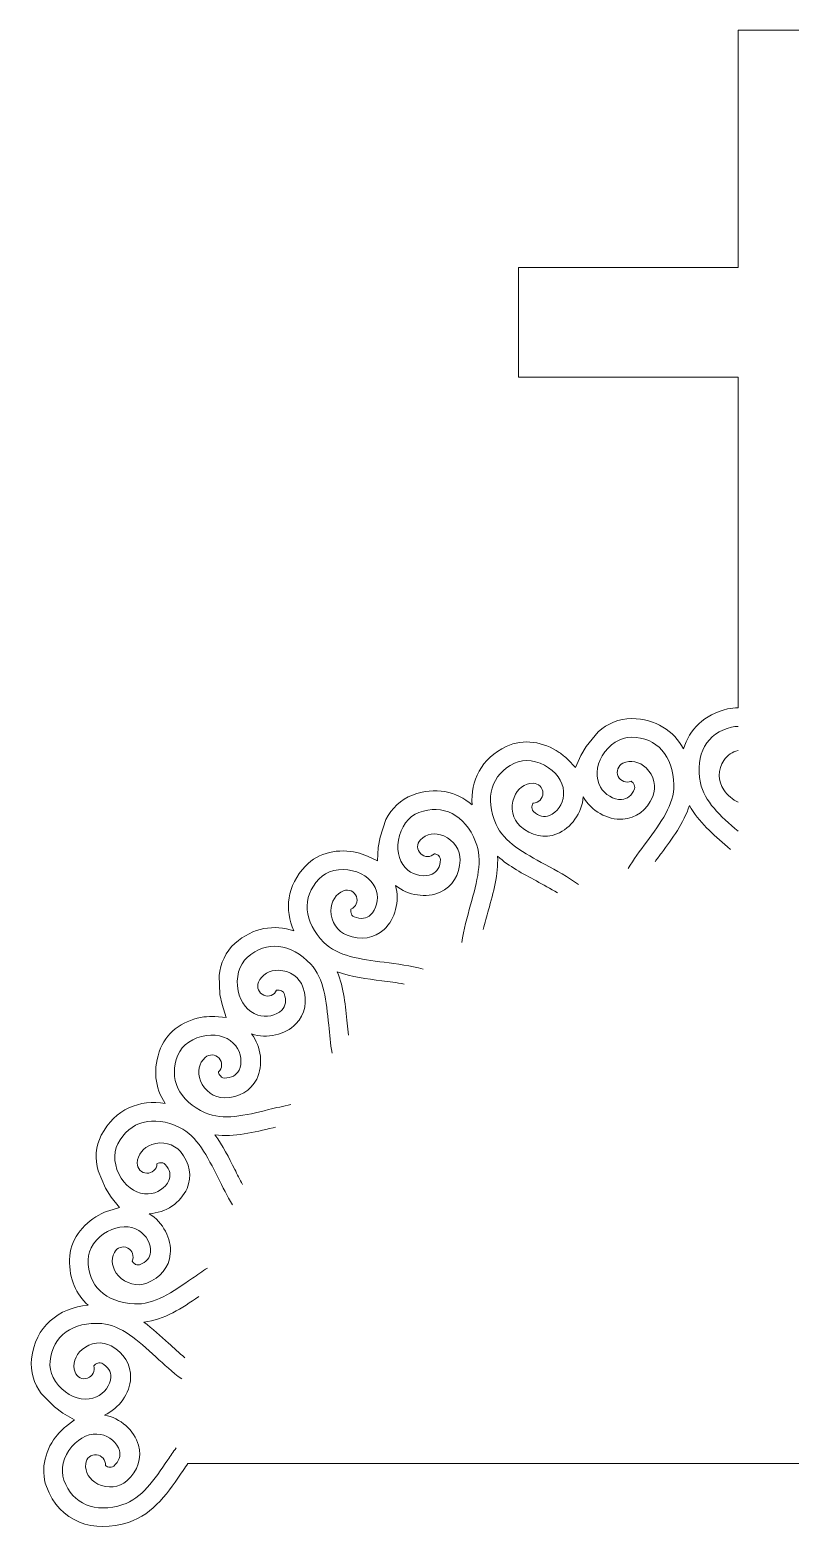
# Model space of a CAD drawing. Header units: centimetres. Extents: x -24.1 to 27.6, y -9.6 to 15.5.
# Drawn here: x -24.06 to -18.51, y -0.2 to 10.77 of the extents above; entities that cross this region are included whole.
import ezdxf

# ---------------------------------------------------------------- set-up
doc = ezdxf.new("R2010")
doc.units = ezdxf.units.CM
doc.header["$MEASUREMENT"] = 0
doc.layers.add('Camada 1', color=7, linetype='Continuous')

msp = doc.modelspace()

# ---------------------------------------------------------------- linework, layer by layer
at = {"layer": 'Camada 1', "color": 250, "lineweight": 20}
for points, knots in [([(-18.49393, 0.32158), (-18.49393, 0.32158), (-14.11742, 0.32178), (-14.11742, 0.32178), (-14.11742, 0.32178), (-14.10321, 0.30128), (-14.0893, 0.28078), (-14.07556, 0.26059), (-14.07556, 0.26059), (-13.97283, 0.10969), (-13.85982, -0.05954), (-13.67714, -0.11851), (-13.67714, -0.11851), (-13.42501, -0.19989), (-13.17201, -0.11898), (-13.07763, 0.14313), (-13.07763, 0.14313), (-13.03081, 0.27315), (-13.07292, 0.41981), (-13.16018, 0.5225), (-13.16018, 0.5225), (-13.17766, 0.54306), (-13.19703, 0.56192), (-13.21795, 0.57864), (-13.21795, 0.57864), (-13.21795, 0.57864), (-13.28264, 0.62927), (-13.28264, 0.62927), (-13.28264, 0.62927), (-13.28264, 0.62927), (-13.19788, 0.67787), (-13.19788, 0.67787), (-13.19788, 0.67787), (-13.19788, 0.67787), (-13.13678, 0.72278), (-13.13678, 0.72278), (-13.13678, 0.72278), (-13.13678, 0.72278), (-13.13677, 0.72279), (-13.13677, 0.72279), (-13.13677, 0.72279), (-13.13676, 0.72278), (-13.13676, 0.72278), (-13.13676, 0.72278), (-13.13676, 0.72278), (-13.13676, 0.72278), (-13.04005, 0.82059), (-13.04005, 0.82059), (-13.04005, 0.82059), (-12.9878, 0.89344), (-12.9587, 0.98223), (-12.96899, 1.07292), (-12.96899, 1.07292), (-12.99591, 1.31019), (-13.167, 1.4448), (-13.38167, 1.46511), (-13.38167, 1.46511), (-13.29507, 1.5435), (-13.24303, 1.65604), (-13.24606, 1.79758), (-13.24606, 1.79758), (-13.24901, 1.93573), (-13.34095, 2.05751), (-13.45924, 2.12206), (-13.45924, 2.12206), (-13.48293, 2.13498), (-13.50779, 2.14563), (-13.5333, 2.15375), (-13.5333, 2.15375), (-13.5333, 2.15375), (-13.61185, 2.17779), (-13.61185, 2.17779), (-13.61185, 2.17779), (-13.61185, 2.17779), (-13.55017, 2.25356), (-13.55017, 2.25356), (-13.55017, 2.25356), (-13.55017, 2.25356), (-13.50927, 2.31739), (-13.50927, 2.31739), (-13.50927, 2.31739), (-13.50927, 2.31739), (-13.50926, 2.31742), (-13.50926, 2.31742), (-13.50926, 2.31742), (-13.50924, 2.31741), (-13.50924, 2.31741), (-13.50924, 2.31741), (-13.50924, 2.31741), (-13.50924, 2.31741), (-13.45407, 2.44341), (-13.45407, 2.44341), (-13.45407, 2.44341), (-13.43145, 2.53015), (-13.43615, 2.62346), (-13.47829, 2.70443), (-13.47829, 2.70443), (-13.578, 2.89596), (-13.7576, 2.96681), (-13.94462, 2.9357), (-13.94462, 2.9357), (-13.86938, 3.04845), (-13.84949, 3.18925), (-13.91104, 3.33968), (-13.91104, 3.33968), (-13.96337, 3.46757), (-14.0929, 3.54827), (-14.22647, 3.56606), (-14.22647, 3.56606), (-14.25321, 3.56961), (-14.28024, 3.57064), (-14.30697, 3.56906), (-14.30697, 3.56906), (-14.30697, 3.56906), (-14.38891, 3.56331), (-14.38891, 3.56331), (-14.38891, 3.56331), (-14.38891, 3.56331), (-14.35854, 3.65618), (-14.35854, 3.65618), (-14.35854, 3.65618), (-14.35854, 3.65618), (-14.34326, 3.73043), (-14.34326, 3.73043), (-14.34326, 3.73043), (-14.34326, 3.73043), (-14.34326, 3.73045), (-14.34326, 3.73045), (-14.34326, 3.73045), (-14.34324, 3.73046), (-14.34324, 3.73046), (-14.34324, 3.73046), (-14.34324, 3.73046), (-14.34324, 3.73046), (-14.33695, 3.86786), (-14.33695, 3.86786), (-14.33695, 3.86786), (-14.34696, 3.95694), (-14.38483, 4.04237), (-14.45321, 4.10281), (-14.45321, 4.10281), (-14.5861, 4.22026), (-14.74011, 4.24238), (-14.88143, 4.19326), (-14.88143, 4.19326), (-14.8139, 4.34917), (-14.83195, 4.52288), (-14.9674, 4.6667), (-14.9674, 4.6667), (-15.06213, 4.76731), (-15.21198, 4.79615), (-15.34304, 4.76483), (-15.34304, 4.76483), (-15.36929, 4.75855), (-15.39488, 4.74982), (-15.41926, 4.73874), (-15.41926, 4.73874), (-15.41926, 4.73874), (-15.49368, 4.70397), (-15.49368, 4.70397), (-15.49368, 4.70397), (-15.49368, 4.70397), (-15.49866, 4.80156), (-15.49866, 4.80156), (-15.49866, 4.80156), (-15.49866, 4.80156), (-15.51103, 4.87635), (-15.51103, 4.87635), (-15.51103, 4.87635), (-15.51103, 4.87635), (-15.51104, 4.87636), (-15.51104, 4.87636), (-15.51104, 4.87636), (-15.51105, 4.87637), (-15.51105, 4.87637), (-15.51105, 4.87637), (-15.51105, 4.87637), (-15.51105, 4.87637), (-15.55446, 5.00688), (-15.55446, 5.00688), (-15.55446, 5.00688), (-15.59578, 5.08644), (-15.66177, 5.1526), (-15.74729, 5.18448), (-15.74729, 5.18448), (-15.91516, 5.24705), (-16.06822, 5.21109), (-16.1829, 5.11229), (-16.1829, 5.11229), (-16.1704, 5.28785), (-16.24893, 5.4502), (-16.43218, 5.53836), (-16.43218, 5.53836), (-16.55671, 5.59826), (-16.70694, 5.57142), (-16.81803, 5.49516), (-16.81803, 5.49516), (-16.84026, 5.47988), (-16.86102, 5.46255), (-16.87982, 5.44345), (-16.87982, 5.44345), (-16.87982, 5.44345), (-16.9368, 5.3843), (-16.9368, 5.3843), (-16.9368, 5.3843), (-16.9368, 5.3843), (-16.97645, 5.4736), (-16.97645, 5.4736), (-16.97645, 5.4736), (-16.97645, 5.4736), (-17.01484, 5.53897), (-17.01484, 5.53897), (-17.01484, 5.53897), (-17.01484, 5.53897), (-17.01485, 5.53898), (-17.01485, 5.53898), (-17.01485, 5.53898), (-17.01486, 5.53899), (-17.01486, 5.53899), (-17.01486, 5.53899), (-17.01486, 5.53899), (-17.01486, 5.53899), (-17.10222, 5.64522), (-17.10222, 5.64522), (-17.10222, 5.64522), (-17.16932, 5.70466), (-17.25467, 5.74273), (-17.34593, 5.74179), (-17.34593, 5.74179), (-17.5172, 5.74004), (-17.64351, 5.65909), (-17.71684, 5.53543), (-17.71684, 5.53543), (-17.76072, 5.67414), (-17.86689, 5.78243), (-18.03545, 5.82177), (-18.03545, 5.82177), (-18.05487, 5.8263), (-18.07442, 5.82895), (-18.09393, 5.82987), (-18.09393, 5.82987), (-18.09393, 5.82987), (-18.09393, 8.24157), (-18.09393, 8.24157), (-18.09393, 8.24157), (-18.09393, 8.24157), (-16.49393, 8.24157), (-16.49393, 8.24157), (-16.49393, 8.24157), (-16.49393, 8.24157), (-16.49393, 9.04157), (-16.49393, 9.04157), (-16.49393, 9.04157), (-16.49393, 9.04157), (-18.09393, 9.04157), (-18.09393, 9.04157), (-18.09393, 9.04157), (-18.09393, 9.04157), (-18.09393, 10.77157), (-18.09393, 10.77157), (-18.09393, 10.77157), (-18.09393, 10.77157), (-18.89393, 10.77157), (-18.89393, 10.77157), (-18.89393, 10.77157), (-18.89393, 10.77157), (-18.89393, 9.04157), (-18.89393, 9.04157), (-18.89393, 9.04157), (-18.89393, 9.04157), (-20.49393, 9.04157), (-20.49393, 9.04157), (-20.49393, 9.04157), (-20.49393, 9.04157), (-20.49393, 8.24157), (-20.49393, 8.24157), (-20.49393, 8.24157), (-20.49393, 8.24157), (-18.89393, 8.24157), (-18.89393, 8.24157), (-18.89393, 8.24157), (-18.89393, 8.24157), (-18.89393, 5.83024), (-18.89393, 5.83024), (-18.89393, 5.83024), (-18.91978, 5.8305), (-18.94579, 5.82779), (-18.97157, 5.82177), (-18.97157, 5.82177), (-19.14169, 5.78207), (-19.24827, 5.6721), (-19.29139, 5.53153), (-19.29139, 5.53153), (-19.36334, 5.66306), (-19.49265, 5.75011), (-19.67031, 5.75193), (-19.67031, 5.75193), (-19.76157, 5.75287), (-19.84692, 5.71479), (-19.91402, 5.65535), (-19.91402, 5.65535), (-19.91402, 5.65535), (-20.00138, 5.54912), (-20.00138, 5.54912), (-20.00138, 5.54912), (-20.00138, 5.54912), (-20.00138, 5.54912), (-20.00139, 5.54911), (-20.00139, 5.54911), (-20.00139, 5.54911), (-20.00139, 5.5491), (-20.00139, 5.5491), (-20.00139, 5.5491), (-20.00139, 5.5491), (-20.03978, 5.48373), (-20.03978, 5.48373), (-20.03978, 5.48373), (-20.03978, 5.48373), (-20.07945, 5.39442), (-20.07945, 5.39442), (-20.07945, 5.39442), (-20.07945, 5.39442), (-20.13643, 5.45358), (-20.13643, 5.45358), (-20.13643, 5.45358), (-20.15522, 5.47267), (-20.17597, 5.49001), (-20.19822, 5.50529), (-20.19822, 5.50529), (-20.30931, 5.58155), (-20.45953, 5.6084), (-20.58406, 5.5485), (-20.58406, 5.5485), (-20.76732, 5.46034), (-20.84584, 5.29798), (-20.83334, 5.12242), (-20.83334, 5.12242), (-20.94802, 5.22122), (-21.10108, 5.25717), (-21.26895, 5.1946), (-21.26895, 5.1946), (-21.35447, 5.16273), (-21.42047, 5.09657), (-21.46178, 5.01701), (-21.46178, 5.01701), (-21.46178, 5.01701), (-21.5052, 4.88651), (-21.5052, 4.88651), (-21.5052, 4.88651), (-21.5052, 4.88651), (-21.5052, 4.88651), (-21.5052, 4.88649), (-21.5052, 4.88649), (-21.5052, 4.88649), (-21.5052, 4.88648), (-21.5052, 4.88648), (-21.5052, 4.88648), (-21.5052, 4.88648), (-21.51758, 4.81169), (-21.51758, 4.81169), (-21.51758, 4.81169), (-21.51758, 4.81169), (-21.52256, 4.7141), (-21.52256, 4.7141), (-21.52256, 4.7141), (-21.52256, 4.7141), (-21.59697, 4.74887), (-21.59697, 4.74887), (-21.59697, 4.74887), (-21.62136, 4.75994), (-21.64695, 4.76869), (-21.6732, 4.77496), (-21.6732, 4.77496), (-21.80426, 4.80628), (-21.95411, 4.77744), (-22.04885, 4.67685), (-22.04885, 4.67685), (-22.18429, 4.53302), (-22.20234, 4.3593), (-22.1348, 4.20338), (-22.1348, 4.20338), (-22.27613, 4.2525), (-22.43013, 4.23039), (-22.56303, 4.11294), (-22.56303, 4.11294), (-22.63142, 4.05251), (-22.66928, 3.96706), (-22.67928, 3.87798), (-22.67928, 3.87798), (-22.67928, 3.87798), (-22.67299, 3.74059), (-22.67299, 3.74059), (-22.67299, 3.74059), (-22.67299, 3.74059), (-22.67299, 3.74059), (-22.67298, 3.74058), (-22.67298, 3.74058), (-22.67298, 3.74058), (-22.67298, 3.74056), (-22.67298, 3.74056), (-22.67298, 3.74056), (-22.67298, 3.74056), (-22.6577, 3.66631), (-22.6577, 3.66631), (-22.6577, 3.66631), (-22.6577, 3.66631), (-22.62733, 3.57343), (-22.62733, 3.57343), (-22.62733, 3.57343), (-22.62733, 3.57343), (-22.70926, 3.57919), (-22.70926, 3.57919), (-22.70926, 3.57919), (-22.736, 3.58077), (-22.76302, 3.57975), (-22.78977, 3.57619), (-22.78977, 3.57619), (-22.92334, 3.5584), (-23.05287, 3.47771), (-23.1052, 3.34982), (-23.1052, 3.34982), (-23.16675, 3.19939), (-23.14686, 3.05858), (-23.07162, 2.94583), (-23.07162, 2.94583), (-23.25865, 2.97693), (-23.43825, 2.90608), (-23.53796, 2.71456), (-23.53796, 2.71456), (-23.5801, 2.63361), (-23.58479, 2.54027), (-23.56216, 2.45353), (-23.56216, 2.45353), (-23.56216, 2.45353), (-23.50698, 2.32755), (-23.50698, 2.32755), (-23.50698, 2.32755), (-23.50698, 2.32755), (-23.50698, 2.32755), (-23.50697, 2.32754), (-23.50697, 2.32754), (-23.50697, 2.32754), (-23.50697, 2.32753), (-23.50697, 2.32753), (-23.50697, 2.32753), (-23.50697, 2.32753), (-23.46606, 2.2637), (-23.46606, 2.2637), (-23.46606, 2.2637), (-23.46606, 2.2637), (-23.40438, 2.18791), (-23.40438, 2.18791), (-23.40438, 2.18791), (-23.40438, 2.18791), (-23.48293, 2.16388), (-23.48293, 2.16388), (-23.48293, 2.16388), (-23.50845, 2.15576), (-23.53331, 2.14511), (-23.557, 2.13219), (-23.557, 2.13219), (-23.67529, 2.06766), (-23.76723, 1.94586), (-23.77019, 1.80771), (-23.77019, 1.80771), (-23.77321, 1.66617), (-23.72118, 1.55362), (-23.63457, 1.47523), (-23.63457, 1.47523), (-23.84925, 1.45491), (-24.02033, 1.32032), (-24.04725, 1.08304), (-24.04725, 1.08304), (-24.05755, 0.99236), (-24.02842, 0.90356), (-23.97618, 0.83072), (-23.97618, 0.83072), (-23.97618, 0.83072), (-23.87947, 0.73292), (-23.87947, 0.73292), (-23.87947, 0.73292), (-23.87947, 0.73292), (-23.87947, 0.73292), (-23.87946, 0.73291), (-23.87946, 0.73291), (-23.87946, 0.73291), (-23.87945, 0.73291), (-23.87945, 0.73291), (-23.87945, 0.73291), (-23.87945, 0.73291), (-23.81836, 0.68801), (-23.81836, 0.68801), (-23.81836, 0.68801), (-23.81836, 0.68801), (-23.7336, 0.6394), (-23.7336, 0.6394), (-23.7336, 0.6394), (-23.7336, 0.6394), (-23.79829, 0.58879), (-23.79829, 0.58879), (-23.79829, 0.58879), (-23.8192, 0.57205), (-23.83858, 0.55319), (-23.85606, 0.53263), (-23.85606, 0.53263), (-23.94332, 0.42994), (-23.98543, 0.28327), (-23.93862, 0.15326), (-23.93862, 0.15326), (-23.84424, -0.10884), (-23.59123, -0.18977), (-23.33909, -0.10838), (-23.33909, -0.10838), (-23.15643, -0.04941), (-23.0434, 0.11982), (-22.94068, 0.27072), (-22.94068, 0.27072), (-22.92925, 0.28752), (-22.9177, 0.30453), (-22.90596, 0.32158), (-22.90596, 0.32158), (-22.90596, 0.32158), (-18.49393, 0.32158), (-18.49393, 0.32158)], [0, 0, 0, 0, 0.00757576, 0.00757576, 0.00757576, 0.00757576, 0.01515152, 0.01515152, 0.01515152, 0.01515152, 0.02272727, 0.02272727, 0.02272727, 0.02272727, 0.03030303, 0.03030303, 0.03030303, 0.03030303, 0.03787879, 0.03787879, 0.03787879, 0.03787879, 0.04545455, 0.04545455, 0.04545455, 0.04545455, 0.0530303, 0.0530303, 0.0530303, 0.0530303, 0.06060606, 0.06060606, 0.06060606, 0.06060606, 0.06818182, 0.06818182, 0.06818182, 0.06818182, 0.07575758, 0.07575758, 0.07575758, 0.07575758, 0.08333333, 0.08333333, 0.08333333, 0.08333333, 0.09090909, 0.09090909, 0.09090909, 0.09090909, 0.09848485, 0.09848485, 0.09848485, 0.09848485, 0.10606061, 0.10606061, 0.10606061, 0.10606061, 0.11363636, 0.11363636, 0.11363636, 0.11363636, 0.12121212, 0.12121212, 0.12121212, 0.12121212, 0.12878788, 0.12878788, 0.12878788, 0.12878788, 0.13636364, 0.13636364, 0.13636364, 0.13636364, 0.14393939, 0.14393939, 0.14393939, 0.14393939, 0.15151515, 0.15151515, 0.15151515, 0.15151515, 0.15909091, 0.15909091, 0.15909091, 0.15909091, 0.16666667, 0.16666667, 0.16666667, 0.16666667, 0.17424242, 0.17424242, 0.17424242, 0.17424242, 0.18181818, 0.18181818, 0.18181818, 0.18181818, 0.18939394, 0.18939394, 0.18939394, 0.18939394, 0.1969697, 0.1969697, 0.1969697, 0.1969697, 0.20454545, 0.20454545, 0.20454545, 0.20454545, 0.21212121, 0.21212121, 0.21212121, 0.21212121, 0.21969697, 0.21969697, 0.21969697, 0.21969697, 0.22727273, 0.22727273, 0.22727273, 0.22727273, 0.23484848, 0.23484848, 0.23484848, 0.23484848, 0.24242424, 0.24242424, 0.24242424, 0.24242424, 0.25, 0.25, 0.25, 0.25, 0.25757576, 0.25757576, 0.25757576, 0.25757576, 0.26515152, 0.26515152, 0.26515152, 0.26515152, 0.27272727, 0.27272727, 0.27272727, 0.27272727, 0.28030303, 0.28030303, 0.28030303, 0.28030303, 0.28787879, 0.28787879, 0.28787879, 0.28787879, 0.29545455, 0.29545455, 0.29545455, 0.29545455, 0.3030303, 0.3030303, 0.3030303, 0.3030303, 0.31060606, 0.31060606, 0.31060606, 0.31060606, 0.31818182, 0.31818182, 0.31818182, 0.31818182, 0.32575758, 0.32575758, 0.32575758, 0.32575758, 0.33333333, 0.33333333, 0.33333333, 0.33333333, 0.34090909, 0.34090909, 0.34090909, 0.34090909, 0.34848485, 0.34848485, 0.34848485, 0.34848485, 0.35606061, 0.35606061, 0.35606061, 0.35606061, 0.36363636, 0.36363636, 0.36363636, 0.36363636, 0.37121212, 0.37121212, 0.37121212, 0.37121212, 0.37878788, 0.37878788, 0.37878788, 0.37878788, 0.38636364, 0.38636364, 0.38636364, 0.38636364, 0.39393939, 0.39393939, 0.39393939, 0.39393939, 0.40151515, 0.40151515, 0.40151515, 0.40151515, 0.40909091, 0.40909091, 0.40909091, 0.40909091, 0.41666667, 0.41666667, 0.41666667, 0.41666667, 0.42424242, 0.42424242, 0.42424242, 0.42424242, 0.43181818, 0.43181818, 0.43181818, 0.43181818, 0.43939394, 0.43939394, 0.43939394, 0.43939394, 0.4469697, 0.4469697, 0.4469697, 0.4469697, 0.45454545, 0.45454545, 0.45454545, 0.45454545, 0.46212121, 0.46212121, 0.46212121, 0.46212121, 0.46969697, 0.46969697, 0.46969697, 0.46969697, 0.47727273, 0.47727273, 0.47727273, 0.47727273, 0.48484848, 0.48484848, 0.48484848, 0.48484848, 0.49242424, 0.49242424, 0.49242424, 0.49242424, 0.5, 0.5, 0.5, 0.5, 0.50757576, 0.50757576, 0.50757576, 0.50757576, 0.51515152, 0.51515152, 0.51515152, 0.51515152, 0.52272727, 0.52272727, 0.52272727, 0.52272727, 0.53030303, 0.53030303, 0.53030303, 0.53030303, 0.53787879, 0.53787879, 0.53787879, 0.53787879, 0.54545455, 0.54545455, 0.54545455, 0.54545455, 0.5530303, 0.5530303, 0.5530303, 0.5530303, 0.56060606, 0.56060606, 0.56060606, 0.56060606, 0.56818182, 0.56818182, 0.56818182, 0.56818182, 0.57575758, 0.57575758, 0.57575758, 0.57575758, 0.58333333, 0.58333333, 0.58333333, 0.58333333, 0.59090909, 0.59090909, 0.59090909, 0.59090909, 0.59848485, 0.59848485, 0.59848485, 0.59848485, 0.60606061, 0.60606061, 0.60606061, 0.60606061, 0.61363636, 0.61363636, 0.61363636, 0.61363636, 0.62121212, 0.62121212, 0.62121212, 0.62121212, 0.62878788, 0.62878788, 0.62878788, 0.62878788, 0.63636364, 0.63636364, 0.63636364, 0.63636364, 0.64393939, 0.64393939, 0.64393939, 0.64393939, 0.65151515, 0.65151515, 0.65151515, 0.65151515, 0.65909091, 0.65909091, 0.65909091, 0.65909091, 0.66666667, 0.66666667, 0.66666667, 0.66666667, 0.67424242, 0.67424242, 0.67424242, 0.67424242, 0.68181818, 0.68181818, 0.68181818, 0.68181818, 0.68939394, 0.68939394, 0.68939394, 0.68939394, 0.6969697, 0.6969697, 0.6969697, 0.6969697, 0.70454545, 0.70454545, 0.70454545, 0.70454545, 0.71212121, 0.71212121, 0.71212121, 0.71212121, 0.71969697, 0.71969697, 0.71969697, 0.71969697, 0.72727273, 0.72727273, 0.72727273, 0.72727273, 0.73484848, 0.73484848, 0.73484848, 0.73484848, 0.74242424, 0.74242424, 0.74242424, 0.74242424, 0.75, 0.75, 0.75, 0.75, 0.75757576, 0.75757576, 0.75757576, 0.75757576, 0.76515152, 0.76515152, 0.76515152, 0.76515152, 0.77272727, 0.77272727, 0.77272727, 0.77272727, 0.78030303, 0.78030303, 0.78030303, 0.78030303, 0.78787879, 0.78787879, 0.78787879, 0.78787879, 0.79545455, 0.79545455, 0.79545455, 0.79545455, 0.8030303, 0.8030303, 0.8030303, 0.8030303, 0.81060606, 0.81060606, 0.81060606, 0.81060606, 0.81818182, 0.81818182, 0.81818182, 0.81818182, 0.82575758, 0.82575758, 0.82575758, 0.82575758, 0.83333333, 0.83333333, 0.83333333, 0.83333333, 0.84090909, 0.84090909, 0.84090909, 0.84090909, 0.84848485, 0.84848485, 0.84848485, 0.84848485, 0.85606061, 0.85606061, 0.85606061, 0.85606061, 0.86363636, 0.86363636, 0.86363636, 0.86363636, 0.87121212, 0.87121212, 0.87121212, 0.87121212, 0.87878788, 0.87878788, 0.87878788, 0.87878788, 0.88636364, 0.88636364, 0.88636364, 0.88636364, 0.89393939, 0.89393939, 0.89393939, 0.89393939, 0.90151515, 0.90151515, 0.90151515, 0.90151515, 0.90909091, 0.90909091, 0.90909091, 0.90909091, 0.91666667, 0.91666667, 0.91666667, 0.91666667, 0.92424242, 0.92424242, 0.92424242, 0.92424242, 0.93181818, 0.93181818, 0.93181818, 0.93181818, 0.93939394, 0.93939394, 0.93939394, 0.93939394, 0.9469697, 0.9469697, 0.9469697, 0.9469697, 0.95454545, 0.95454545, 0.95454545, 0.95454545, 0.96212121, 0.96212121, 0.96212121, 0.96212121, 0.96969697, 0.96969697, 0.96969697, 0.96969697, 0.97727273, 0.97727273, 0.97727273, 0.97727273, 0.98484848, 0.98484848, 0.98484848, 0.98484848, 1, 1, 1, 1]), ([(-19.69638, 4.6585), (-19.6553, 4.72582), (-19.60822, 4.78935), (-19.56195, 4.8518), (-19.56195, 4.8518), (-19.4573, 4.99299), (-19.35849, 5.12635), (-19.36175, 5.26877), (-19.36175, 5.26877), (-19.3667, 5.4811), (-19.48543, 5.61417), (-19.67171, 5.61608), (-19.67171, 5.61608), (-19.75189, 5.6169), (-19.83532, 5.56361), (-19.88425, 5.4803)], [0, 0, 0, 0, 0.2, 0.2, 0.2, 0.2, 0.4, 0.4, 0.4, 0.4, 0.6, 0.6, 0.6, 0.6, 1, 1, 1, 1]), ([(-18.89393, 4.93019), (-19.02216, 5.04138), (-19.14085, 5.14767), (-19.16776, 5.28311), (-19.16776, 5.28311), (-19.20907, 5.49144), (-19.12209, 5.64713), (-18.94068, 5.68948), (-18.94068, 5.68948), (-18.92555, 5.69301), (-18.90987, 5.69457), (-18.89393, 5.6943)], [0, 0, 0, 0, 0.25, 0.25, 0.25, 0.25, 0.5, 0.5, 0.5, 0.5, 1, 1, 1, 1]), ([(-18.89393, 5.51873), (-18.9341, 5.51152), (-18.97122, 5.48645), (-18.99741, 5.44699), (-18.99741, 5.44699), (-19.04168, 5.38034), (-19.04202, 5.29439), (-18.99831, 5.23311), (-18.99831, 5.23311), (-18.96896, 5.19194), (-18.93336, 5.16098), (-18.89393, 5.14135)], [0, 0, 0, 0, 0.25, 0.25, 0.25, 0.25, 0.5, 0.5, 0.5, 0.5, 1, 1, 1, 1]), ([(-19.88425, 5.4803), (-19.9298, 5.40274), (-19.9348, 5.31756), (-19.89762, 5.25246), (-19.89762, 5.25246), (-19.86636, 5.19771), (-19.79981, 5.15898), (-19.74282, 5.16236), (-19.74282, 5.16236), (-19.70123, 5.16483), (-19.66967, 5.19074), (-19.64909, 5.23935), (-19.64909, 5.23935), (-19.64312, 5.25346), (-19.65022, 5.26872), (-19.65354, 5.27465), (-19.65354, 5.27465), (-19.66064, 5.28727), (-19.66985, 5.29328), (-19.67379, 5.29477), (-19.67379, 5.29477), (-19.70935, 5.2794), (-19.75093, 5.29494), (-19.76758, 5.33026), (-19.76758, 5.33026), (-19.78452, 5.36626), (-19.76911, 5.40925), (-19.73309, 5.42623), (-19.73309, 5.42623), (-19.67781, 5.45226), (-19.61289, 5.43905), (-19.56365, 5.39171), (-19.56365, 5.39171), (-19.50594, 5.33627), (-19.48694, 5.25245), (-19.51628, 5.18314), (-19.51628, 5.18314), (-19.55816, 5.08417), (-19.63762, 5.0241), (-19.73428, 5.01837), (-19.73428, 5.01837), (-19.84561, 5.01177), (-19.9641, 5.07845), (-20.02263, 5.18057), (-20.02263, 5.18057), (-20.0323, 5.06327), (-20.11132, 4.95261), (-20.21494, 4.91136), (-20.21494, 4.91136), (-20.30489, 4.87554), (-20.40233, 4.89623), (-20.48224, 4.96808), (-20.48224, 4.96808), (-20.53822, 5.0184), (-20.55658, 5.10237), (-20.52784, 5.17705), (-20.52784, 5.17705), (-20.50332, 5.24081), (-20.45014, 5.28031), (-20.38904, 5.28019), (-20.38904, 5.28019), (-20.34921, 5.28009), (-20.31702, 5.24771), (-20.31709, 5.20792), (-20.31709, 5.20792), (-20.31718, 5.16888), (-20.34825, 5.13716), (-20.38697, 5.13599), (-20.38697, 5.13599), (-20.3899, 5.13297), (-20.39569, 5.12363), (-20.39678, 5.10918), (-20.39678, 5.10918), (-20.39726, 5.1024), (-20.39721, 5.08557), (-20.38582, 5.07533), (-20.38582, 5.07533), (-20.34655, 5.04004), (-20.307, 5.02996), (-20.26829, 5.04537), (-20.26829, 5.04537), (-20.21525, 5.06649), (-20.17142, 5.12979), (-20.16632, 5.19264), (-20.16632, 5.19264), (-20.16028, 5.26736), (-20.20095, 5.34238), (-20.27511, 5.39329), (-20.27511, 5.39329), (-20.35475, 5.44796), (-20.45292, 5.46083), (-20.52516, 5.42608), (-20.52516, 5.42608), (-20.69304, 5.34531), (-20.74411, 5.17445), (-20.6585, 4.98007), (-20.6585, 4.98007), (-20.60104, 4.84971), (-20.45497, 4.77087), (-20.30033, 4.68742), (-20.30033, 4.68742), (-20.21804, 4.64299), (-20.13404, 4.59764), (-20.05703, 4.54208)], [0, 0, 0, 0, 0.03703704, 0.03703704, 0.03703704, 0.03703704, 0.07407407, 0.07407407, 0.07407407, 0.07407407, 0.11111111, 0.11111111, 0.11111111, 0.11111111, 0.14814815, 0.14814815, 0.14814815, 0.14814815, 0.18518519, 0.18518519, 0.18518519, 0.18518519, 0.22222222, 0.22222222, 0.22222222, 0.22222222, 0.25925926, 0.25925926, 0.25925926, 0.25925926, 0.2962963, 0.2962963, 0.2962963, 0.2962963, 0.33333333, 0.33333333, 0.33333333, 0.33333333, 0.37037037, 0.37037037, 0.37037037, 0.37037037, 0.40740741, 0.40740741, 0.40740741, 0.40740741, 0.44444444, 0.44444444, 0.44444444, 0.44444444, 0.48148148, 0.48148148, 0.48148148, 0.48148148, 0.51851852, 0.51851852, 0.51851852, 0.51851852, 0.55555556, 0.55555556, 0.55555556, 0.55555556, 0.59259259, 0.59259259, 0.59259259, 0.59259259, 0.62962963, 0.62962963, 0.62962963, 0.62962963, 0.66666667, 0.66666667, 0.66666667, 0.66666667, 0.7037037, 0.7037037, 0.7037037, 0.7037037, 0.74074074, 0.74074074, 0.74074074, 0.74074074, 0.77777778, 0.77777778, 0.77777778, 0.77777778, 0.81481481, 0.81481481, 0.81481481, 0.81481481, 0.85185185, 0.85185185, 0.85185185, 0.85185185, 0.88888889, 0.88888889, 0.88888889, 0.88888889, 0.92592593, 0.92592593, 0.92592593, 0.92592593, 1, 1, 1, 1]), ([(-20.90838, 4.11905), (-20.895, 4.21243), (-20.86965, 4.3038), (-20.84482, 4.39331), (-20.84482, 4.39331), (-20.7978, 4.56264), (-20.75342, 4.72258), (-20.80757, 4.85434), (-20.80757, 4.85434), (-20.88838, 5.05076), (-21.04695, 5.13236), (-21.22151, 5.06731), (-21.22151, 5.06731), (-21.29665, 5.0393), (-21.35539, 4.95962), (-21.37117, 4.86431)], [0, 0, 0, 0, 0.2, 0.2, 0.2, 0.2, 0.4, 0.4, 0.4, 0.4, 0.6, 0.6, 0.6, 0.6, 1, 1, 1, 1]), ([(-19.49894, 4.70833), (-19.48355, 4.7295), (-19.46804, 4.75035), (-19.4528, 4.77092), (-19.4528, 4.77092), (-19.37446, 4.87664), (-19.28889, 4.99053), (-19.24888, 5.11776), (-19.24888, 5.11776), (-19.18253, 4.9992), (-19.07202, 4.90474), (-18.9707, 4.81695), (-18.9707, 4.81695), (-18.9707, 4.81695), (-18.94903, 4.79817), (-18.94903, 4.79817)], [0, 0, 0, 0, 0.2, 0.2, 0.2, 0.2, 0.4, 0.4, 0.4, 0.4, 0.6, 0.6, 0.6, 0.6, 1, 1, 1, 1]), ([(-21.37117, 4.86431), (-21.38586, 4.77556), (-21.35997, 4.69426), (-21.3019, 4.64683), (-21.3019, 4.64683), (-21.25307, 4.60695), (-21.17706, 4.59468), (-21.12508, 4.61828), (-21.12508, 4.61828), (-21.08714, 4.63551), (-21.06698, 4.67102), (-21.06522, 4.72378), (-21.06522, 4.72378), (-21.06471, 4.73909), (-21.07681, 4.75078), (-21.08204, 4.75513), (-21.08204, 4.75513), (-21.0932, 4.76437), (-21.10394, 4.76667), (-21.10816, 4.76664), (-21.10816, 4.76664), (-21.13583, 4.73954), (-21.18023, 4.73913), (-21.20844, 4.76612), (-21.20844, 4.76612), (-21.23717, 4.79364), (-21.2382, 4.83929), (-21.21068, 4.86807), (-21.21068, 4.86807), (-21.16842, 4.9122), (-21.10308, 4.92317), (-21.04013, 4.89665), (-21.04013, 4.89665), (-20.96638, 4.86561), (-20.91856, 4.79419), (-20.92108, 4.71897), (-20.92108, 4.71897), (-20.92466, 4.61156), (-20.97727, 4.52698), (-21.06544, 4.48695), (-21.06544, 4.48695), (-21.16698, 4.44084), (-21.30151, 4.46056), (-21.39278, 4.53487), (-21.39278, 4.53487), (-21.35972, 4.42192), (-21.39377, 4.29027), (-21.47569, 4.21459), (-21.47569, 4.21459), (-21.5468, 4.14888), (-21.64517, 4.13322), (-21.74555, 4.17162), (-21.74555, 4.17162), (-21.81585, 4.1985), (-21.86312, 4.27028), (-21.86309, 4.3503), (-21.86309, 4.3503), (-21.86309, 4.41862), (-21.82762, 4.47457), (-21.77054, 4.49638), (-21.77054, 4.49638), (-21.73333, 4.51059), (-21.69166, 4.49191), (-21.67746, 4.45475), (-21.67746, 4.45475), (-21.66353, 4.41827), (-21.68115, 4.37751), (-21.71687, 4.36253), (-21.71687, 4.36253), (-21.71852, 4.35866), (-21.72057, 4.34786), (-21.7164, 4.33399), (-21.7164, 4.33399), (-21.71442, 4.32749), (-21.70833, 4.3118), (-21.69402, 4.30633), (-21.69402, 4.30633), (-21.64471, 4.28747), (-21.60418, 4.29226), (-21.57357, 4.32054), (-21.57357, 4.32054), (-21.53164, 4.35928), (-21.51345, 4.43409), (-21.53124, 4.49458), (-21.53124, 4.49458), (-21.55241, 4.56649), (-21.61729, 4.62192), (-21.70478, 4.64283), (-21.70478, 4.64283), (-21.79874, 4.66529), (-21.89498, 4.64207), (-21.94995, 4.58371), (-21.94995, 4.58371), (-22.07766, 4.44809), (-22.06402, 4.27027), (-21.91436, 4.11956), (-21.91436, 4.11956), (-21.81396, 4.0185), (-21.64933, 3.99732), (-21.47503, 3.97492), (-21.47503, 3.97492), (-21.38014, 3.96271), (-21.28323, 3.95024), (-21.18943, 3.92487)], [0, 0, 0, 0, 0.03703704, 0.03703704, 0.03703704, 0.03703704, 0.07407407, 0.07407407, 0.07407407, 0.07407407, 0.11111111, 0.11111111, 0.11111111, 0.11111111, 0.14814815, 0.14814815, 0.14814815, 0.14814815, 0.18518519, 0.18518519, 0.18518519, 0.18518519, 0.22222222, 0.22222222, 0.22222222, 0.22222222, 0.25925926, 0.25925926, 0.25925926, 0.25925926, 0.2962963, 0.2962963, 0.2962963, 0.2962963, 0.33333333, 0.33333333, 0.33333333, 0.33333333, 0.37037037, 0.37037037, 0.37037037, 0.37037037, 0.40740741, 0.40740741, 0.40740741, 0.40740741, 0.44444444, 0.44444444, 0.44444444, 0.44444444, 0.48148148, 0.48148148, 0.48148148, 0.48148148, 0.51851852, 0.51851852, 0.51851852, 0.51851852, 0.55555556, 0.55555556, 0.55555556, 0.55555556, 0.59259259, 0.59259259, 0.59259259, 0.59259259, 0.62962963, 0.62962963, 0.62962963, 0.62962963, 0.66666667, 0.66666667, 0.66666667, 0.66666667, 0.7037037, 0.7037037, 0.7037037, 0.7037037, 0.74074074, 0.74074074, 0.74074074, 0.74074074, 0.77777778, 0.77777778, 0.77777778, 0.77777778, 0.81481481, 0.81481481, 0.81481481, 0.81481481, 0.85185185, 0.85185185, 0.85185185, 0.85185185, 0.88888889, 0.88888889, 0.88888889, 0.88888889, 0.92592593, 0.92592593, 0.92592593, 0.92592593, 1, 1, 1, 1]), ([(-20.75166, 4.21453), (-20.74019, 4.26286), (-20.7268, 4.31054), (-20.71391, 4.35698), (-20.71391, 4.35698), (-20.67925, 4.48185), (-20.64091, 4.61664), (-20.64769, 4.74785), (-20.64769, 4.74785), (-20.56388, 4.67457), (-20.46092, 4.61972), (-20.36485, 4.56787), (-20.36485, 4.56787), (-20.31434, 4.54061), (-20.26205, 4.51262), (-20.21158, 4.48169)], [0, 0, 0, 0, 0.2, 0.2, 0.2, 0.2, 0.4, 0.4, 0.4, 0.4, 0.6, 0.6, 0.6, 0.6, 1, 1, 1, 1]), ([(-21.85516, 3.31315), (-21.86645, 3.38106), (-21.87308, 3.44964), (-21.87961, 3.5172), (-21.87961, 3.5172), (-21.89649, 3.69213), (-21.91245, 3.85734), (-22.01028, 3.9609), (-22.01028, 3.9609), (-22.15619, 4.11524), (-22.33348, 4.1345), (-22.47307, 4.01114), (-22.47307, 4.01114), (-22.53315, 3.95804), (-22.55939, 3.86259), (-22.53992, 3.76796)], [0, 0, 0, 0, 0.2, 0.2, 0.2, 0.2, 0.4, 0.4, 0.4, 0.4, 0.6, 0.6, 0.6, 0.6, 1, 1, 1, 1]), ([(-22.53992, 3.76796), (-22.52179, 3.67986), (-22.46844, 3.61326), (-22.39723, 3.58983), (-22.39723, 3.58983), (-22.33734, 3.57012), (-22.26198, 3.58594), (-22.22194, 3.62663), (-22.22194, 3.62663), (-22.19271, 3.65632), (-22.18663, 3.6967), (-22.20392, 3.74658), (-22.20392, 3.74658), (-22.20893, 3.76105), (-22.22443, 3.76762), (-22.23086, 3.76981), (-22.23086, 3.76981), (-22.2446, 3.77442), (-22.25545, 3.77271), (-22.25938, 3.77118), (-22.25938, 3.77118), (-22.27548, 3.73595), (-22.31677, 3.71963), (-22.35279, 3.7347), (-22.35279, 3.7347), (-22.38948, 3.75008), (-22.40683, 3.79233), (-22.39147, 3.82906), (-22.39147, 3.82906), (-22.36786, 3.88542), (-22.31081, 3.91911), (-22.24253, 3.91694), (-22.24253, 3.91694), (-22.16255, 3.91443), (-22.09229, 3.86493), (-22.06765, 3.79381), (-22.06765, 3.79381), (-22.03245, 3.69227), (-22.05121, 3.59444), (-22.11914, 3.52544), (-22.11914, 3.52544), (-22.19737, 3.44596), (-22.33002, 3.4161), (-22.44188, 3.45271), (-22.44188, 3.45271), (-22.37049, 3.35914), (-22.35504, 3.22404), (-22.40434, 3.12401), (-22.40434, 3.12401), (-22.44714, 3.03716), (-22.53334, 2.98725), (-22.64081, 2.98707), (-22.64081, 2.98707), (-22.71607, 2.98693), (-22.78595, 3.03697), (-22.81464, 3.11168), (-22.81464, 3.11168), (-22.83915, 3.17544), (-22.82612, 3.2404), (-22.78067, 3.28124), (-22.78067, 3.28124), (-22.75104, 3.30784), (-22.70544, 3.30536), (-22.67884, 3.27577), (-22.67884, 3.27577), (-22.65275, 3.24673), (-22.65458, 3.20236), (-22.68254, 3.17556), (-22.68254, 3.17556), (-22.68269, 3.17135), (-22.68073, 3.16054), (-22.67186, 3.14908), (-22.67186, 3.14908), (-22.66768, 3.14372), (-22.65637, 3.13126), (-22.64105, 3.13129), (-22.64105, 3.13129), (-22.58826, 3.13139), (-22.55214, 3.1504), (-22.53372, 3.18778), (-22.53372, 3.18778), (-22.50848, 3.23898), (-22.51835, 3.31534), (-22.55666, 3.36542), (-22.55666, 3.36542), (-22.60223, 3.42495), (-22.68267, 3.45341), (-22.77184, 3.44153), (-22.77184, 3.44153), (-22.8676, 3.42877), (-22.9491, 3.37257), (-22.97946, 3.29837), (-22.97946, 3.29837), (-23.05001, 3.12595), (-22.97347, 2.96487), (-22.7797, 2.8779), (-22.7797, 2.8779), (-22.64972, 2.8196), (-22.48845, 2.85891), (-22.31773, 2.90054), (-22.31773, 2.90054), (-22.26428, 2.91356), (-22.21018, 2.92675), (-22.15547, 2.9375)], [0, 0, 0, 0, 0.03703704, 0.03703704, 0.03703704, 0.03703704, 0.07407407, 0.07407407, 0.07407407, 0.07407407, 0.11111111, 0.11111111, 0.11111111, 0.11111111, 0.14814815, 0.14814815, 0.14814815, 0.14814815, 0.18518519, 0.18518519, 0.18518519, 0.18518519, 0.22222222, 0.22222222, 0.22222222, 0.22222222, 0.25925926, 0.25925926, 0.25925926, 0.25925926, 0.2962963, 0.2962963, 0.2962963, 0.2962963, 0.33333333, 0.33333333, 0.33333333, 0.33333333, 0.37037037, 0.37037037, 0.37037037, 0.37037037, 0.40740741, 0.40740741, 0.40740741, 0.40740741, 0.44444444, 0.44444444, 0.44444444, 0.44444444, 0.48148148, 0.48148148, 0.48148148, 0.48148148, 0.51851852, 0.51851852, 0.51851852, 0.51851852, 0.55555556, 0.55555556, 0.55555556, 0.55555556, 0.59259259, 0.59259259, 0.59259259, 0.59259259, 0.62962963, 0.62962963, 0.62962963, 0.62962963, 0.66666667, 0.66666667, 0.66666667, 0.66666667, 0.7037037, 0.7037037, 0.7037037, 0.7037037, 0.74074074, 0.74074074, 0.74074074, 0.74074074, 0.77777778, 0.77777778, 0.77777778, 0.77777778, 0.81481481, 0.81481481, 0.81481481, 0.81481481, 0.85185185, 0.85185185, 0.85185185, 0.85185185, 0.88888889, 0.88888889, 0.88888889, 0.88888889, 0.92592593, 0.92592593, 0.92592593, 0.92592593, 1, 1, 1, 1]), ([(-21.73561, 3.44256), (-21.73883, 3.47207), (-21.7416, 3.50142), (-21.74439, 3.53027), (-21.74439, 3.53027), (-21.75638, 3.6544), (-21.76847, 3.78834), (-21.81697, 3.90524), (-21.81697, 3.90524), (-21.7135, 3.868), (-21.59927, 3.85393), (-21.49237, 3.84018), (-21.49237, 3.84018), (-21.43861, 3.83326), (-21.38315, 3.82632), (-21.32812, 3.81651)], [0, 0, 0, 0, 0.2, 0.2, 0.2, 0.2, 0.4, 0.4, 0.4, 0.4, 0.6, 0.6, 0.6, 0.6, 1, 1, 1, 1]), ([(-22.581, 2.20654), (-22.61977, 2.27059), (-22.6533, 2.3377), (-22.68629, 2.40372), (-22.68629, 2.40372), (-22.7648, 2.56094), (-22.83899, 2.70943), (-22.96746, 2.77098), (-22.96746, 2.77098), (-23.15903, 2.86269), (-23.33143, 2.81705), (-23.41746, 2.65182), (-23.41746, 2.65182), (-23.45449, 2.58069), (-23.44473, 2.48218), (-23.3926, 2.40084)], [0, 0, 0, 0, 0.2, 0.2, 0.2, 0.2, 0.4, 0.4, 0.4, 0.4, 0.6, 0.6, 0.6, 0.6, 1, 1, 1, 1]), ([(-22.50915, 2.35524), (-22.52854, 2.39172), (-22.54681, 2.42852), (-22.56476, 2.46444), (-22.56476, 2.46444), (-22.60716, 2.54932), (-22.65166, 2.63946), (-22.70892, 2.71813), (-22.70892, 2.71813), (-22.5687, 2.69845), (-22.42129, 2.73546), (-22.28556, 2.76855), (-22.28556, 2.76855), (-22.28556, 2.76855), (-22.26792, 2.77286), (-22.26792, 2.77286)], [0, 0, 0, 0, 0.2, 0.2, 0.2, 0.2, 0.4, 0.4, 0.4, 0.4, 0.6, 0.6, 0.6, 0.6, 1, 1, 1, 1]), ([(-23.3926, 2.40084), (-23.34406, 2.32511), (-23.27037, 2.28209), (-23.19549, 2.28577), (-23.19549, 2.28577), (-23.13252, 2.28887), (-23.06786, 2.33068), (-23.04508, 2.38302), (-23.04508, 2.38302), (-23.02845, 2.42123), (-23.03726, 2.4611), (-23.0713, 2.50145), (-23.0713, 2.50145), (-23.08118, 2.51316), (-23.098, 2.51374), (-23.10479, 2.51347), (-23.10479, 2.51347), (-23.11926, 2.51284), (-23.12878, 2.50735), (-23.13189, 2.50451), (-23.13189, 2.50451), (-23.13429, 2.46585), (-23.16697, 2.43581), (-23.206, 2.43695), (-23.206, 2.43695), (-23.24577, 2.43814), (-23.27712, 2.47134), (-23.27596, 2.51114), (-23.27596, 2.51114), (-23.27414, 2.57222), (-23.23298, 2.62414), (-23.16847, 2.64661), (-23.16847, 2.64661), (-23.09292, 2.67297), (-23.00958, 2.65197), (-22.96106, 2.59443), (-22.96106, 2.59443), (-22.89176, 2.51229), (-22.87417, 2.41425), (-22.91282, 2.32546), (-22.91282, 2.32546), (-22.95732, 2.2232), (-23.07042, 2.14773), (-23.18797, 2.14177), (-23.18797, 2.14177), (-23.08775, 2.08005), (-23.02485, 1.95949), (-23.03498, 1.84843), (-23.03498, 1.84843), (-23.04376, 1.75201), (-23.10631, 1.67449), (-23.20656, 1.63575), (-23.20656, 1.63575), (-23.27676, 1.60862), (-23.35995, 1.63025), (-23.41353, 1.68969), (-23.41353, 1.68969), (-23.45929, 1.74041), (-23.47043, 1.80572), (-23.44267, 1.86014), (-23.44267, 1.86014), (-23.42455, 1.89561), (-23.3811, 1.90966), (-23.34566, 1.89158), (-23.34566, 1.89158), (-23.31088, 1.87383), (-23.29667, 1.83177), (-23.31315, 1.79671), (-23.31315, 1.79671), (-23.31178, 1.79274), (-23.30607, 1.78335), (-23.29368, 1.77584), (-23.29368, 1.77584), (-23.28786, 1.77233), (-23.27283, 1.76476), (-23.25854, 1.77029), (-23.25854, 1.77029), (-23.2093, 1.78932), (-23.18241, 1.82003), (-23.17862, 1.86152), (-23.17862, 1.86152), (-23.17344, 1.91838), (-23.21005, 1.98611), (-23.26378, 2.01911), (-23.26378, 2.01911), (-23.32767, 2.05832), (-23.41297, 2.05601), (-23.49194, 2.01293), (-23.49194, 2.01293), (-23.57675, 1.96666), (-23.63265, 1.88496), (-23.63437, 1.80481), (-23.63437, 1.80481), (-23.63835, 1.61856), (-23.50911, 1.49567), (-23.29703, 1.48402), (-23.29703, 1.48402), (-23.15479, 1.47624), (-23.01837, 1.5708), (-22.87395, 1.67092), (-22.87395, 1.67092), (-22.83766, 1.69607), (-22.80102, 1.72146), (-22.76356, 1.74585)], [0, 0, 0, 0, 0.03703704, 0.03703704, 0.03703704, 0.03703704, 0.07407407, 0.07407407, 0.07407407, 0.07407407, 0.11111111, 0.11111111, 0.11111111, 0.11111111, 0.14814815, 0.14814815, 0.14814815, 0.14814815, 0.18518519, 0.18518519, 0.18518519, 0.18518519, 0.22222222, 0.22222222, 0.22222222, 0.22222222, 0.25925926, 0.25925926, 0.25925926, 0.25925926, 0.2962963, 0.2962963, 0.2962963, 0.2962963, 0.33333333, 0.33333333, 0.33333333, 0.33333333, 0.37037037, 0.37037037, 0.37037037, 0.37037037, 0.40740741, 0.40740741, 0.40740741, 0.40740741, 0.44444444, 0.44444444, 0.44444444, 0.44444444, 0.48148148, 0.48148148, 0.48148148, 0.48148148, 0.51851852, 0.51851852, 0.51851852, 0.51851852, 0.55555556, 0.55555556, 0.55555556, 0.55555556, 0.59259259, 0.59259259, 0.59259259, 0.59259259, 0.62962963, 0.62962963, 0.62962963, 0.62962963, 0.66666667, 0.66666667, 0.66666667, 0.66666667, 0.7037037, 0.7037037, 0.7037037, 0.7037037, 0.74074074, 0.74074074, 0.74074074, 0.74074074, 0.77777778, 0.77777778, 0.77777778, 0.77777778, 0.81481481, 0.81481481, 0.81481481, 0.81481481, 0.85185185, 0.85185185, 0.85185185, 0.85185185, 0.88888889, 0.88888889, 0.88888889, 0.88888889, 0.92592593, 0.92592593, 0.92592593, 0.92592593, 1, 1, 1, 1]), ([(-22.92817, 1.09141), (-22.97003, 1.12628), (-23.01011, 1.16314), (-23.04911, 1.19879), (-23.04911, 1.19879), (-23.10532, 1.25016), (-23.164, 1.30422), (-23.2272, 1.3509), (-23.2272, 1.3509), (-23.08014, 1.36829), (-22.9484, 1.45434), (-22.82728, 1.53798)], [0, 0, 0, 0, 0.25, 0.25, 0.25, 0.25, 0.5, 0.5, 0.5, 0.5, 1, 1, 1, 1]), ([(-22.9519, 0.93716), (-23.01862, 0.98689), (-23.08024, 1.0432), (-23.14076, 1.09851), (-23.14076, 1.09851), (-23.27047, 1.21709), (-23.39299, 1.32906), (-23.535, 1.34042), (-23.535, 1.34042), (-23.74672, 1.35728), (-23.89126, 1.25282), (-23.91227, 1.06772), (-23.91227, 1.06772), (-23.92131, 0.98805), (-23.87685, 0.89959), (-23.79901, 0.84238)], [0, 0, 0, 0, 0.2, 0.2, 0.2, 0.2, 0.4, 0.4, 0.4, 0.4, 0.6, 0.6, 0.6, 0.6, 1, 1, 1, 1]), ([(-23.79901, 0.84238), (-23.72653, 0.78911), (-23.6423, 0.7754), (-23.57374, 0.8057), (-23.57374, 0.8057), (-23.51607, 0.83119), (-23.47071, 0.89341), (-23.46823, 0.95045), (-23.46823, 0.95045), (-23.46642, 0.99207), (-23.48896, 1.02613), (-23.53521, 1.05158), (-23.53521, 1.05158), (-23.54863, 1.05896), (-23.56453, 1.05347), (-23.57077, 1.05078), (-23.57077, 1.05078), (-23.58406, 1.045), (-23.59098, 1.03646), (-23.59286, 1.0327), (-23.59286, 1.0327), (-23.58122, 0.99575), (-23.60095, 0.95598), (-23.63779, 0.94304), (-23.63779, 0.94304), (-23.67533, 0.92988), (-23.71651, 0.94962), (-23.72971, 0.98719), (-23.72971, 0.98719), (-23.74993, 1.04485), (-23.73014, 1.10808), (-23.678, 1.1522), (-23.678, 1.1522), (-23.61694, 1.20392), (-23.53161, 1.21423), (-23.46567, 1.17792), (-23.46567, 1.17792), (-23.37151, 1.12612), (-23.31991, 1.04092), (-23.32413, 0.94418), (-23.32413, 0.94418), (-23.32898, 0.83276), (-23.40746, 0.72173), (-23.51504, 0.67399), (-23.51504, 0.67399), (-23.39935, 0.65234), (-23.29738, 0.56238), (-23.26698, 0.45508), (-23.26698, 0.45508), (-23.24058, 0.36193), (-23.27115, 0.26712), (-23.35082, 0.195), (-23.35082, 0.195), (-23.40661, 0.14448), (-23.49202, 0.13482), (-23.56336, 0.17108), (-23.56336, 0.17108), (-23.62427, 0.202), (-23.65811, 0.25896), (-23.65172, 0.31972), (-23.65172, 0.31972), (-23.64754, 0.35933), (-23.61202, 0.38804), (-23.57246, 0.38388), (-23.57246, 0.38388), (-23.53363, 0.37979), (-23.50526, 0.34563), (-23.50807, 0.30699), (-23.50807, 0.30699), (-23.50537, 0.30377), (-23.49667, 0.29705), (-23.48241, 0.29449), (-23.48241, 0.29449), (-23.47571, 0.29331), (-23.45897, 0.29164), (-23.44761, 0.30192), (-23.44761, 0.30192), (-23.40848, 0.33736), (-23.3944, 0.37567), (-23.40576, 0.41576), (-23.40576, 0.41576), (-23.42132, 0.47068), (-23.4798, 0.52077), (-23.54179, 0.53229), (-23.54179, 0.53229), (-23.6155, 0.54596), (-23.69429, 0.5132), (-23.75254, 0.44466), (-23.75254, 0.44466), (-23.81509, 0.37104), (-23.83796, 0.27471), (-23.8108, 0.19928), (-23.8108, 0.19928), (-23.74768, 0.02401), (-23.58295, -0.04432), (-23.38082, 0.02091), (-23.38082, 0.02091), (-23.24526, 0.06468), (-23.15185, 0.2019), (-23.05298, 0.34717), (-23.05298, 0.34717), (-23.03312, 0.37633), (-23.01311, 0.40572), (-22.9925, 0.43483)], [0, 0, 0, 0, 0.03703704, 0.03703704, 0.03703704, 0.03703704, 0.07407407, 0.07407407, 0.07407407, 0.07407407, 0.11111111, 0.11111111, 0.11111111, 0.11111111, 0.14814815, 0.14814815, 0.14814815, 0.14814815, 0.18518519, 0.18518519, 0.18518519, 0.18518519, 0.22222222, 0.22222222, 0.22222222, 0.22222222, 0.25925926, 0.25925926, 0.25925926, 0.25925926, 0.2962963, 0.2962963, 0.2962963, 0.2962963, 0.33333333, 0.33333333, 0.33333333, 0.33333333, 0.37037037, 0.37037037, 0.37037037, 0.37037037, 0.40740741, 0.40740741, 0.40740741, 0.40740741, 0.44444444, 0.44444444, 0.44444444, 0.44444444, 0.48148148, 0.48148148, 0.48148148, 0.48148148, 0.51851852, 0.51851852, 0.51851852, 0.51851852, 0.55555556, 0.55555556, 0.55555556, 0.55555556, 0.59259259, 0.59259259, 0.59259259, 0.59259259, 0.62962963, 0.62962963, 0.62962963, 0.62962963, 0.66666667, 0.66666667, 0.66666667, 0.66666667, 0.7037037, 0.7037037, 0.7037037, 0.7037037, 0.74074074, 0.74074074, 0.74074074, 0.74074074, 0.77777778, 0.77777778, 0.77777778, 0.77777778, 0.81481481, 0.81481481, 0.81481481, 0.81481481, 0.85185185, 0.85185185, 0.85185185, 0.85185185, 0.88888889, 0.88888889, 0.88888889, 0.88888889, 0.92592593, 0.92592593, 0.92592593, 0.92592593, 1, 1, 1, 1])]:
    msp.add_open_spline(points, degree=3, knots=knots, dxfattribs=at)

doc.saveas('drawing.dxf')
